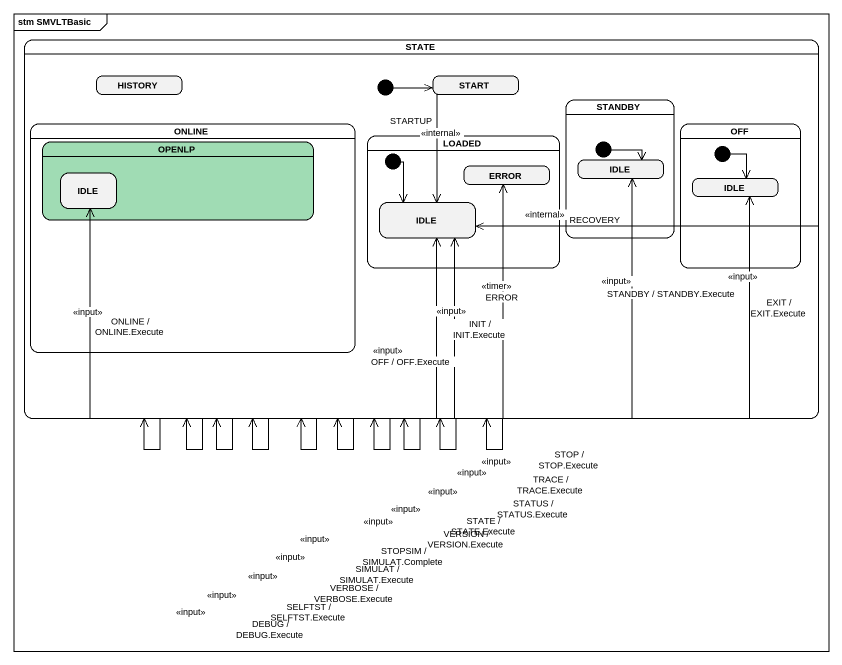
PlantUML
@startuml
mainframe stm SMVLTBasic
hide empty description
state "STATE" as STATE_ {
  state HISTORY
  state "START" as START_
  state STANDBY {
    state "IDLE" as IDLE_2
    [*] --> IDLE_2
  }
  state ONLINE {
    state OPENLP #A0DCB4 {
      state IDLE
    }
  }
  state LOADED {
    state ERROR
    state "IDLE" as IDLE_4
    [*] --> IDLE_4
  }
  state OFF {
    state "IDLE" as IDLE_3
    [*] --> IDLE_3
  }
  [*] -right-> START_
}
STATE_ --> STATE_ : STOP / STOP.Execute\n<<input>>
STATE_ --> STATE_ : TRACE / TRACE.Execute\n<<input>>
STATE_ --> STATE_ : STATUS / STATUS.Execute\n<<input>>
STATE_ --> STATE_ : STATE / STATE.Execute\n<<input>>
STATE_ --> STATE_ : VERSION / VERSION.Execute\n<<input>>
STATE_ --> STATE_ : STOPSIM / SIMULAT.Complete\n<<input>>
STATE_ --> STATE_ : SIMULAT / SIMULAT.Execute\n<<input>>
STATE_ --> STATE_ : VERBOSE / VERBOSE.Execute\n<<input>>
STATE_ --> STATE_ : SELFTST / SELFTST.Execute\n<<input>>
STATE_ --> STATE_ : DEBUG / DEBUG.Execute\n<<input>>
STATE_ -left-> IDLE : <<input>>\nONLINE / ONLINE.Execute
STATE_ -up-> ERROR : <<timer>>\nERROR
STATE_ -right-> IDLE_2 : <<input>>\nSTANDBY / STANDBY.Execute
STATE_ -right-> IDLE_3 : <<input>>\nEXIT / EXIT.Execute
STATE_ -up-> IDLE_4 : <<input>>\nOFF / OFF.Execute
STATE_ -up-> IDLE_4 : <<input>>\nINIT / INIT.Execute
STATE_ -up-> IDLE_4 : RECOVERY\n<<internal>>
START_ --> IDLE_4 : STARTUP\n<<internal>>
@enduml
